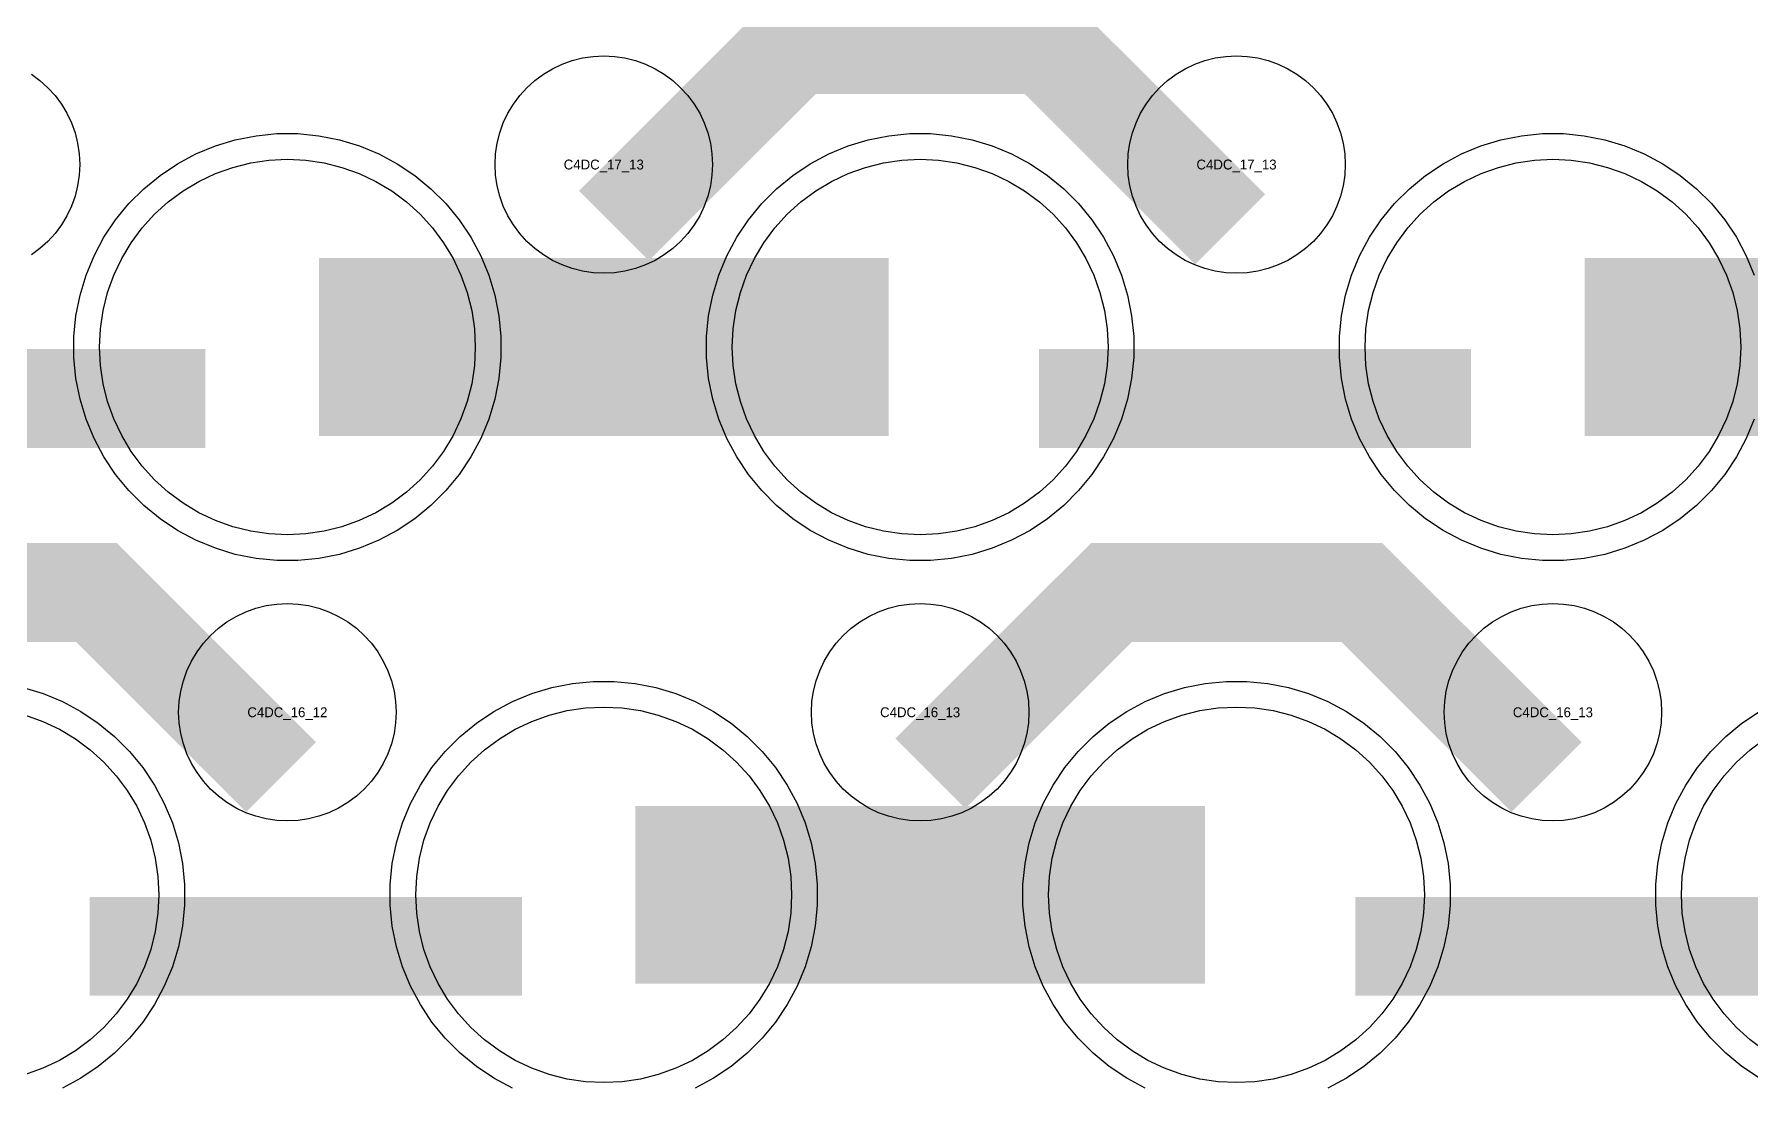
# Model space of a CAD drawing. Extents: x -11880 to 11880, y -14992 to 14992.
# Drawn here: x -7984 to -7550, y -12671.1 to -12404.8 of the extents above; entities that cross this region are included whole.
import ezdxf
from ezdxf.enums import TextEntityAlignment as Align

# ---------------------------------------------------------------- set-up
doc = ezdxf.new("R2010")
doc.units = 0
doc.header["$MEASUREMENT"] = 0
for name, color, linetype in [('GDS_775_DT_237', 138, 'CONTINUOUS'), ('RDL1_FS', 34, 'CONTINUOUS'), ('RDL_BS', 160, 'CONTINUOUS')]:
    doc.layers.add(name, color=color, linetype=linetype)

msp = doc.modelspace()

# ---------------------------------------------------------------- linework, layer by layer
at = {"layer": 'RDL1_FS'}
for points in [[(-7920, -12531.484), (-7924.657, -12531.255), (-7929.268, -12530.571), (-7933.791, -12529.439), (-7938.181, -12527.867), (-7942.395, -12525.875), (-7946.395, -12523.477), (-7950.14, -12520.699), (-7953.594, -12517.569), (-7956.724, -12514.115), (-7959.502, -12510.37), (-7961.9, -12506.37), (-7963.892, -12502.156), (-7965.464, -12497.766), (-7966.596, -12493.243), (-7967.28, -12488.632), (-7967.509, -12483.975), (-7967.28, -12479.318), (-7966.596, -12474.707), (-7965.464, -12470.184), (-7963.892, -12465.794), (-7961.9, -12461.58), (-7959.502, -12457.58), (-7956.724, -12453.835), (-7953.594, -12450.381), (-7950.14, -12447.251), (-7946.395, -12444.473), (-7942.395, -12442.075), (-7938.181, -12440.083), (-7933.791, -12438.511), (-7929.268, -12437.379), (-7924.657, -12436.695), (-7920, -12436.466), (-7915.343, -12436.695), (-7910.732, -12437.379), (-7906.209, -12438.511), (-7901.819, -12440.083), (-7897.605, -12442.075), (-7893.605, -12444.473), (-7889.86, -12447.251), (-7886.406, -12450.381), (-7883.276, -12453.835), (-7880.498, -12457.58), (-7878.1, -12461.58), (-7876.108, -12465.794), (-7874.536, -12470.184), (-7873.404, -12474.707), (-7872.72, -12479.318), (-7872.491, -12483.975), (-7872.72, -12488.632), (-7873.404, -12493.243), (-7874.536, -12497.766), (-7876.108, -12502.156), (-7878.1, -12506.37), (-7880.498, -12510.37), (-7883.276, -12514.115), (-7886.406, -12517.569), (-7889.86, -12520.699), (-7893.605, -12523.477), (-7897.605, -12525.875), (-7901.819, -12527.867), (-7906.209, -12529.439), (-7910.732, -12530.571), (-7915.343, -12531.255)], [(-7760, -12531.484), (-7764.657, -12531.255), (-7769.268, -12530.571), (-7773.791, -12529.439), (-7778.181, -12527.867), (-7782.395, -12525.875), (-7786.395, -12523.477), (-7790.14, -12520.699), (-7793.594, -12517.569), (-7796.724, -12514.115), (-7799.502, -12510.37), (-7801.9, -12506.37), (-7803.892, -12502.156), (-7805.464, -12497.766), (-7806.596, -12493.243), (-7807.28, -12488.632), (-7807.509, -12483.975), (-7807.28, -12479.318), (-7806.596, -12474.707), (-7805.464, -12470.184), (-7803.892, -12465.794), (-7801.9, -12461.58), (-7799.502, -12457.58), (-7796.724, -12453.835), (-7793.594, -12450.381), (-7790.14, -12447.251), (-7786.395, -12444.473), (-7782.395, -12442.075), (-7778.181, -12440.083), (-7773.791, -12438.511), (-7769.268, -12437.379), (-7764.657, -12436.695), (-7760, -12436.466), (-7755.343, -12436.695), (-7750.732, -12437.379), (-7746.209, -12438.511), (-7741.819, -12440.083), (-7737.605, -12442.075), (-7733.605, -12444.473), (-7729.86, -12447.251), (-7726.406, -12450.381), (-7723.276, -12453.835), (-7720.498, -12457.58), (-7718.1, -12461.58), (-7716.108, -12465.794), (-7714.536, -12470.184), (-7713.404, -12474.707), (-7712.72, -12479.318), (-7712.491, -12483.975), (-7712.72, -12488.632), (-7713.404, -12493.243), (-7714.536, -12497.766), (-7716.108, -12502.156), (-7718.1, -12506.37), (-7720.498, -12510.37), (-7723.276, -12514.115), (-7726.406, -12517.569), (-7729.86, -12520.699), (-7733.605, -12523.477), (-7737.605, -12525.875), (-7741.819, -12527.867), (-7746.209, -12529.439), (-7750.732, -12530.571), (-7755.343, -12531.255)], [(-7600, -12531.484), (-7604.657, -12531.255), (-7609.268, -12530.571), (-7613.791, -12529.439), (-7618.181, -12527.867), (-7622.395, -12525.875), (-7626.395, -12523.477), (-7630.14, -12520.699), (-7633.594, -12517.569), (-7636.724, -12514.115), (-7639.502, -12510.37), (-7641.9, -12506.37), (-7643.892, -12502.156), (-7645.464, -12497.766), (-7646.596, -12493.243), (-7647.28, -12488.632), (-7647.509, -12483.975), (-7647.28, -12479.318), (-7646.596, -12474.707), (-7645.464, -12470.184), (-7643.892, -12465.794), (-7641.9, -12461.58), (-7639.502, -12457.58), (-7636.724, -12453.835), (-7633.594, -12450.381), (-7630.14, -12447.251), (-7626.395, -12444.473), (-7622.395, -12442.075), (-7618.181, -12440.083), (-7613.791, -12438.511), (-7609.268, -12437.379), (-7604.657, -12436.695), (-7600, -12436.466), (-7595.343, -12436.695), (-7590.732, -12437.379), (-7586.209, -12438.511), (-7581.819, -12440.083), (-7577.605, -12442.075), (-7573.605, -12444.473), (-7569.86, -12447.251), (-7566.406, -12450.381), (-7563.276, -12453.835), (-7560.498, -12457.58), (-7558.1, -12461.58), (-7556.108, -12465.794), (-7554.536, -12470.184), (-7553.404, -12474.707), (-7552.72, -12479.318), (-7552.491, -12483.975), (-7552.72, -12488.632), (-7553.404, -12493.243), (-7554.536, -12497.766), (-7556.108, -12502.156), (-7558.1, -12506.37), (-7560.498, -12510.37), (-7563.276, -12514.115), (-7566.406, -12517.569), (-7569.86, -12520.699), (-7573.605, -12523.477), (-7577.605, -12525.875), (-7581.819, -12527.867), (-7586.209, -12529.439), (-7590.732, -12530.571), (-7595.343, -12531.255)]]:
    msp.add_lwpolyline(points, close=True, dxfattribs=at)
for points in [[(-7911.998, -12483.975, 45, 45, 0), (-7839.998, -12483.975, 45, 45, 0)], [(-7839.998, -12483.975, 45, 45, 0), (-7767.998, -12483.975, 45, 45, 0)], [(-7591.998, -12483.975, 45, 45, 0), (-7519.998, -12483.975, 45, 45, 0)]]:
    msp.add_lwpolyline(points, format="xyseb", dxfattribs=at)
at = {"layer": 'RDL1_FS', "color": 240, "true_color": 0xed1f24}
for points in [[(-7986.209, -12577.076), (-7981.819, -12578.648), (-7977.605, -12580.64), (-7973.605, -12583.038), (-7969.86, -12585.816), (-7966.406, -12588.946), (-7963.276, -12592.4), (-7960.498, -12596.145), (-7958.1, -12600.145), (-7956.108, -12604.359), (-7954.536, -12608.749), (-7953.404, -12613.272), (-7952.72, -12617.883), (-7952.491, -12622.54), (-7952.72, -12627.197), (-7953.404, -12631.808), (-7954.536, -12636.331), (-7956.108, -12640.721), (-7958.1, -12644.935), (-7960.498, -12648.935), (-7963.276, -12652.68), (-7966.406, -12656.134), (-7969.86, -12659.264), (-7973.605, -12662.042), (-7977.605, -12664.44), (-7981.819, -12666.432), (-7986.209, -12668.004)], [(-7546.395, -12662.042), (-7550.14, -12659.264), (-7553.594, -12656.134), (-7556.724, -12652.68), (-7559.502, -12648.935), (-7561.9, -12644.935), (-7563.892, -12640.721), (-7565.464, -12636.331), (-7566.596, -12631.808), (-7567.28, -12627.197), (-7567.509, -12622.54), (-7567.28, -12617.883), (-7566.596, -12613.272), (-7565.464, -12608.749), (-7563.892, -12604.359), (-7561.9, -12600.145), (-7559.502, -12596.145), (-7556.724, -12592.4), (-7553.594, -12588.946), (-7550.14, -12585.816), (-7546.395, -12583.038)]]:
    msp.add_lwpolyline(points, dxfattribs=at)
for points in [[(-7840, -12670.049), (-7844.657, -12669.82), (-7849.268, -12669.136), (-7853.791, -12668.004), (-7858.181, -12666.432), (-7862.395, -12664.44), (-7866.395, -12662.042), (-7870.14, -12659.264), (-7873.594, -12656.134), (-7876.724, -12652.68), (-7879.502, -12648.935), (-7881.9, -12644.935), (-7883.892, -12640.721), (-7885.464, -12636.331), (-7886.596, -12631.808), (-7887.28, -12627.197), (-7887.509, -12622.54), (-7887.28, -12617.883), (-7886.596, -12613.272), (-7885.464, -12608.749), (-7883.892, -12604.359), (-7881.9, -12600.145), (-7879.502, -12596.145), (-7876.724, -12592.4), (-7873.594, -12588.946), (-7870.14, -12585.816), (-7866.395, -12583.038), (-7862.395, -12580.64), (-7858.181, -12578.648), (-7853.791, -12577.076), (-7849.268, -12575.944), (-7844.657, -12575.26), (-7840, -12575.031), (-7835.343, -12575.26), (-7830.732, -12575.944), (-7826.209, -12577.076), (-7821.819, -12578.648), (-7817.605, -12580.64), (-7813.605, -12583.038), (-7809.86, -12585.816), (-7806.406, -12588.946), (-7803.276, -12592.4), (-7800.498, -12596.145), (-7798.1, -12600.145), (-7796.108, -12604.359), (-7794.536, -12608.749), (-7793.404, -12613.272), (-7792.72, -12617.883), (-7792.491, -12622.54), (-7792.72, -12627.197), (-7793.404, -12631.808), (-7794.536, -12636.331), (-7796.108, -12640.721), (-7798.1, -12644.935), (-7800.498, -12648.935), (-7803.276, -12652.68), (-7806.406, -12656.134), (-7809.86, -12659.264), (-7813.605, -12662.042), (-7817.605, -12664.44), (-7821.819, -12666.432), (-7826.209, -12668.004), (-7830.732, -12669.136), (-7835.343, -12669.82)], [(-7680, -12670.049), (-7684.657, -12669.82), (-7689.268, -12669.136), (-7693.791, -12668.004), (-7698.181, -12666.432), (-7702.395, -12664.44), (-7706.395, -12662.042), (-7710.14, -12659.264), (-7713.594, -12656.134), (-7716.724, -12652.68), (-7719.502, -12648.935), (-7721.9, -12644.935), (-7723.892, -12640.721), (-7725.464, -12636.331), (-7726.596, -12631.808), (-7727.28, -12627.197), (-7727.509, -12622.54), (-7727.28, -12617.883), (-7726.596, -12613.272), (-7725.464, -12608.749), (-7723.892, -12604.359), (-7721.9, -12600.145), (-7719.502, -12596.145), (-7716.724, -12592.4), (-7713.594, -12588.946), (-7710.14, -12585.816), (-7706.395, -12583.038), (-7702.395, -12580.64), (-7698.181, -12578.648), (-7693.791, -12577.076), (-7689.268, -12575.944), (-7684.657, -12575.26), (-7680, -12575.031), (-7675.343, -12575.26), (-7670.732, -12575.944), (-7666.209, -12577.076), (-7661.819, -12578.648), (-7657.605, -12580.64), (-7653.605, -12583.038), (-7649.86, -12585.816), (-7646.406, -12588.946), (-7643.276, -12592.4), (-7640.498, -12596.145), (-7638.1, -12600.145), (-7636.108, -12604.359), (-7634.536, -12608.749), (-7633.404, -12613.272), (-7632.72, -12617.883), (-7632.491, -12622.54), (-7632.72, -12627.197), (-7633.404, -12631.808), (-7634.536, -12636.331), (-7636.108, -12640.721), (-7638.1, -12644.935), (-7640.498, -12648.935), (-7643.276, -12652.68), (-7646.406, -12656.134), (-7649.86, -12659.264), (-7653.605, -12662.042), (-7657.605, -12664.44), (-7661.819, -12666.432), (-7666.209, -12668.004), (-7670.732, -12669.136), (-7675.343, -12669.82)]]:
    msp.add_lwpolyline(points, close=True, dxfattribs=at)
for points in [[(-7831.998, -12622.54, 45, 45, 0), (-7759.998, -12622.54, 45, 45, 0)], [(-7759.998, -12622.54, 45, 45, 0), (-7687.998, -12622.54, 45, 45, 0)]]:
    msp.add_lwpolyline(points, format="xyseb", dxfattribs=at)
at = {"layer": 'RDL_BS'}
for points in [[(-7837.438, -12453.289, 25, 25, 0), (-7791.623, -12407.474, 25, 25, 0), (-7758.07, -12407.474, 25, 25, 0)], [(-7681.599, -12454.188, 25, 25, 0), (-7728.313, -12407.474, 25, 25, 0), (-7758.071, -12407.474, 25, 25, 0)], [(-8049.984, -12496.988, 25, 25, 0), (-7940.719, -12496.988, 25, 25, 0)], [(-7729.984, -12496.988, 25, 25, 0), (-7620.719, -12496.988, 25, 25, 0)], [(-7921.599, -12592.753, 25, 25, 0), (-7968.313, -12546.039, 25, 25, 0), (-7998.071, -12546.039, 25, 25, 0)], [(-7757.438, -12591.854, 25, 25, 0), (-7711.623, -12546.039, 25, 25, 0), (-7678.07, -12546.039, 25, 25, 0)], [(-7601.599, -12592.753, 25, 25, 0), (-7648.313, -12546.039, 25, 25, 0), (-7678.071, -12546.039, 25, 25, 0)]]:
    msp.add_lwpolyline(points, format="xyseb", dxfattribs=at)
for points in [[(-7840, -12465.281), (-7842.693, -12465.149), (-7845.365, -12464.753), (-7847.984, -12464.096), (-7850.519, -12463.189), (-7852.956, -12462.037), (-7855.28, -12460.644), (-7857.443, -12459.041), (-7859.442, -12457.229), (-7861.254, -12455.23), (-7862.857, -12453.067), (-7864.25, -12450.743), (-7865.402, -12448.306), (-7866.309, -12445.771), (-7866.966, -12443.152), (-7867.362, -12440.48), (-7867.494, -12437.787), (-7867.362, -12435.094), (-7866.966, -12432.422), (-7866.309, -12429.803), (-7865.402, -12427.268), (-7864.25, -12424.831), (-7862.857, -12422.507), (-7861.254, -12420.344), (-7859.442, -12418.345), (-7857.443, -12416.533), (-7855.28, -12414.93), (-7852.956, -12413.537), (-7850.519, -12412.385), (-7847.984, -12411.478), (-7845.365, -12410.821), (-7842.693, -12410.425), (-7840, -12410.293), (-7837.307, -12410.425), (-7834.635, -12410.821), (-7832.016, -12411.478), (-7829.481, -12412.385), (-7827.044, -12413.537), (-7824.72, -12414.93), (-7822.557, -12416.533), (-7820.558, -12418.345), (-7818.746, -12420.344), (-7817.143, -12422.507), (-7815.75, -12424.831), (-7814.598, -12427.268), (-7813.691, -12429.803), (-7813.034, -12432.422), (-7812.638, -12435.094), (-7812.506, -12437.787), (-7812.638, -12440.48), (-7813.034, -12443.152), (-7813.691, -12445.771), (-7814.598, -12448.306), (-7815.75, -12450.743), (-7817.143, -12453.067), (-7818.746, -12455.23), (-7820.558, -12457.229), (-7822.557, -12459.041), (-7824.72, -12460.644), (-7827.044, -12462.037), (-7829.481, -12463.189), (-7832.016, -12464.096), (-7834.635, -12464.753), (-7837.307, -12465.149)], [(-7680, -12465.281), (-7682.693, -12465.149), (-7685.365, -12464.753), (-7687.984, -12464.096), (-7690.519, -12463.189), (-7692.956, -12462.037), (-7695.28, -12460.644), (-7697.443, -12459.041), (-7699.442, -12457.229), (-7701.254, -12455.23), (-7702.857, -12453.067), (-7704.25, -12450.743), (-7705.402, -12448.306), (-7706.309, -12445.771), (-7706.966, -12443.152), (-7707.362, -12440.48), (-7707.494, -12437.787), (-7707.362, -12435.094), (-7706.966, -12432.422), (-7706.309, -12429.803), (-7705.402, -12427.268), (-7704.25, -12424.831), (-7702.857, -12422.507), (-7701.254, -12420.344), (-7699.442, -12418.345), (-7697.443, -12416.533), (-7695.28, -12414.93), (-7692.956, -12413.537), (-7690.519, -12412.385), (-7687.984, -12411.478), (-7685.365, -12410.821), (-7682.693, -12410.425), (-7680, -12410.293), (-7677.307, -12410.425), (-7674.635, -12410.821), (-7672.016, -12411.478), (-7669.481, -12412.385), (-7667.044, -12413.537), (-7664.72, -12414.93), (-7662.557, -12416.533), (-7660.558, -12418.345), (-7658.746, -12420.344), (-7657.143, -12422.507), (-7655.75, -12424.831), (-7654.598, -12427.268), (-7653.691, -12429.803), (-7653.034, -12432.422), (-7652.638, -12435.094), (-7652.506, -12437.787), (-7652.638, -12440.48), (-7653.034, -12443.152), (-7653.691, -12445.771), (-7654.598, -12448.306), (-7655.75, -12450.743), (-7657.143, -12453.067), (-7658.746, -12455.23), (-7660.558, -12457.229), (-7662.557, -12459.041), (-7664.72, -12460.644), (-7667.044, -12462.037), (-7669.481, -12463.189), (-7672.016, -12464.096), (-7674.635, -12464.753), (-7677.307, -12465.149)], [(-7922.644, -12537.975), (-7927.938, -12537.458), (-7933.165, -12536.412), (-7938.205, -12534.881), (-7943.115, -12532.85), (-7947.777, -12530.358), (-7952.191, -12527.411), (-7956.292, -12524.049), (-7960.074, -12520.267), (-7963.436, -12516.166), (-7966.383, -12511.752), (-7968.875, -12507.09), (-7970.906, -12502.18), (-7972.437, -12497.14), (-7973.483, -12491.913), (-7974, -12486.619), (-7974, -12481.331), (-7973.483, -12476.037), (-7972.437, -12470.81), (-7970.906, -12465.77), (-7968.875, -12460.86), (-7966.383, -12456.198), (-7963.436, -12451.784), (-7960.074, -12447.683), (-7956.292, -12443.901), (-7952.191, -12440.539), (-7947.777, -12437.592), (-7943.115, -12435.1), (-7938.205, -12433.069), (-7933.165, -12431.538), (-7927.938, -12430.492), (-7922.644, -12429.975), (-7917.356, -12429.975), (-7912.062, -12430.492), (-7906.835, -12431.538), (-7901.795, -12433.069), (-7896.885, -12435.1), (-7892.223, -12437.592), (-7887.809, -12440.539), (-7883.708, -12443.901), (-7879.926, -12447.683), (-7876.564, -12451.784), (-7873.617, -12456.198), (-7871.125, -12460.86), (-7869.094, -12465.77), (-7867.563, -12470.81), (-7866.517, -12476.037), (-7866, -12481.331), (-7866, -12486.619), (-7866.517, -12491.913), (-7867.563, -12497.14), (-7869.094, -12502.18), (-7871.125, -12507.09), (-7873.617, -12511.752), (-7876.564, -12516.166), (-7879.926, -12520.267), (-7883.708, -12524.049), (-7887.809, -12527.411), (-7892.223, -12530.358), (-7896.885, -12532.85), (-7901.795, -12534.881), (-7906.835, -12536.412), (-7912.062, -12537.458), (-7917.356, -12537.975)], [(-7762.644, -12537.975), (-7767.938, -12537.458), (-7773.165, -12536.412), (-7778.205, -12534.881), (-7783.115, -12532.85), (-7787.777, -12530.358), (-7792.191, -12527.411), (-7796.292, -12524.049), (-7800.074, -12520.267), (-7803.436, -12516.166), (-7806.383, -12511.752), (-7808.875, -12507.09), (-7810.906, -12502.18), (-7812.437, -12497.14), (-7813.483, -12491.913), (-7814, -12486.619), (-7814, -12481.331), (-7813.483, -12476.037), (-7812.437, -12470.81), (-7810.906, -12465.77), (-7808.875, -12460.86), (-7806.383, -12456.198), (-7803.436, -12451.784), (-7800.074, -12447.683), (-7796.292, -12443.901), (-7792.191, -12440.539), (-7787.777, -12437.592), (-7783.115, -12435.1), (-7778.205, -12433.069), (-7773.165, -12431.538), (-7767.938, -12430.492), (-7762.644, -12429.975), (-7757.356, -12429.975), (-7752.062, -12430.492), (-7746.835, -12431.538), (-7741.795, -12433.069), (-7736.885, -12435.1), (-7732.223, -12437.592), (-7727.809, -12440.539), (-7723.708, -12443.901), (-7719.926, -12447.683), (-7716.564, -12451.784), (-7713.617, -12456.198), (-7711.125, -12460.86), (-7709.094, -12465.77), (-7707.563, -12470.81), (-7706.517, -12476.037), (-7706, -12481.331), (-7706, -12486.619), (-7706.517, -12491.913), (-7707.563, -12497.14), (-7709.094, -12502.18), (-7711.125, -12507.09), (-7713.617, -12511.752), (-7716.564, -12516.166), (-7719.926, -12520.267), (-7723.708, -12524.049), (-7727.809, -12527.411), (-7732.223, -12530.358), (-7736.885, -12532.85), (-7741.795, -12534.881), (-7746.835, -12536.412), (-7752.062, -12537.458), (-7757.356, -12537.975)], [(-7920, -12603.846), (-7922.693, -12603.714), (-7925.365, -12603.318), (-7927.984, -12602.661), (-7930.519, -12601.754), (-7932.956, -12600.602), (-7935.28, -12599.209), (-7937.443, -12597.606), (-7939.442, -12595.794), (-7941.254, -12593.795), (-7942.857, -12591.632), (-7944.25, -12589.308), (-7945.402, -12586.871), (-7946.309, -12584.336), (-7946.966, -12581.717), (-7947.362, -12579.045), (-7947.494, -12576.352), (-7947.362, -12573.659), (-7946.966, -12570.987), (-7946.309, -12568.368), (-7945.402, -12565.833), (-7944.25, -12563.396), (-7942.857, -12561.072), (-7941.254, -12558.909), (-7939.442, -12556.91), (-7937.443, -12555.098), (-7935.28, -12553.495), (-7932.956, -12552.102), (-7930.519, -12550.95), (-7927.984, -12550.043), (-7925.365, -12549.386), (-7922.693, -12548.99), (-7920, -12548.858), (-7917.307, -12548.99), (-7914.635, -12549.386), (-7912.016, -12550.043), (-7909.481, -12550.95), (-7907.044, -12552.102), (-7904.72, -12553.495), (-7902.557, -12555.098), (-7900.558, -12556.91), (-7898.746, -12558.909), (-7897.143, -12561.072), (-7895.75, -12563.396), (-7894.598, -12565.833), (-7893.691, -12568.368), (-7893.034, -12570.987), (-7892.638, -12573.659), (-7892.506, -12576.352), (-7892.638, -12579.045), (-7893.034, -12581.717), (-7893.691, -12584.336), (-7894.598, -12586.871), (-7895.75, -12589.308), (-7897.143, -12591.632), (-7898.746, -12593.795), (-7900.558, -12595.794), (-7902.557, -12597.606), (-7904.72, -12599.209), (-7907.044, -12600.602), (-7909.481, -12601.754), (-7912.016, -12602.661), (-7914.635, -12603.318), (-7917.307, -12603.714)], [(-7760, -12603.846), (-7762.693, -12603.714), (-7765.365, -12603.318), (-7767.984, -12602.661), (-7770.519, -12601.754), (-7772.956, -12600.602), (-7775.28, -12599.209), (-7777.443, -12597.606), (-7779.442, -12595.794), (-7781.254, -12593.795), (-7782.857, -12591.632), (-7784.25, -12589.308), (-7785.402, -12586.871), (-7786.309, -12584.336), (-7786.966, -12581.717), (-7787.362, -12579.045), (-7787.494, -12576.352), (-7787.362, -12573.659), (-7786.966, -12570.987), (-7786.309, -12568.368), (-7785.402, -12565.833), (-7784.25, -12563.396), (-7782.857, -12561.072), (-7781.254, -12558.909), (-7779.442, -12556.91), (-7777.443, -12555.098), (-7775.28, -12553.495), (-7772.956, -12552.102), (-7770.519, -12550.95), (-7767.984, -12550.043), (-7765.365, -12549.386), (-7762.693, -12548.99), (-7760, -12548.858), (-7757.307, -12548.99), (-7754.635, -12549.386), (-7752.016, -12550.043), (-7749.481, -12550.95), (-7747.044, -12552.102), (-7744.72, -12553.495), (-7742.557, -12555.098), (-7740.558, -12556.91), (-7738.746, -12558.909), (-7737.143, -12561.072), (-7735.75, -12563.396), (-7734.598, -12565.833), (-7733.691, -12568.368), (-7733.034, -12570.987), (-7732.638, -12573.659), (-7732.506, -12576.352), (-7732.638, -12579.045), (-7733.034, -12581.717), (-7733.691, -12584.336), (-7734.598, -12586.871), (-7735.75, -12589.308), (-7737.143, -12591.632), (-7738.746, -12593.795), (-7740.558, -12595.794), (-7742.557, -12597.606), (-7744.72, -12599.209), (-7747.044, -12600.602), (-7749.481, -12601.754), (-7752.016, -12602.661), (-7754.635, -12603.318), (-7757.307, -12603.714)], [(-7600, -12603.846), (-7602.693, -12603.714), (-7605.365, -12603.318), (-7607.984, -12602.661), (-7610.519, -12601.754), (-7612.956, -12600.602), (-7615.28, -12599.209), (-7617.443, -12597.606), (-7619.442, -12595.794), (-7621.254, -12593.795), (-7622.857, -12591.632), (-7624.25, -12589.308), (-7625.402, -12586.871), (-7626.309, -12584.336), (-7626.966, -12581.717), (-7627.362, -12579.045), (-7627.494, -12576.352), (-7627.362, -12573.659), (-7626.966, -12570.987), (-7626.309, -12568.368), (-7625.402, -12565.833), (-7624.25, -12563.396), (-7622.857, -12561.072), (-7621.254, -12558.909), (-7619.442, -12556.91), (-7617.443, -12555.098), (-7615.28, -12553.495), (-7612.956, -12552.102), (-7610.519, -12550.95), (-7607.984, -12550.043), (-7605.365, -12549.386), (-7602.693, -12548.99), (-7600, -12548.858), (-7597.307, -12548.99), (-7594.635, -12549.386), (-7592.016, -12550.043), (-7589.481, -12550.95), (-7587.044, -12552.102), (-7584.72, -12553.495), (-7582.557, -12555.098), (-7580.558, -12556.91), (-7578.746, -12558.909), (-7577.143, -12561.072), (-7575.75, -12563.396), (-7574.598, -12565.833), (-7573.691, -12568.368), (-7573.034, -12570.987), (-7572.638, -12573.659), (-7572.506, -12576.352), (-7572.638, -12579.045), (-7573.034, -12581.717), (-7573.691, -12584.336), (-7574.598, -12586.871), (-7575.75, -12589.308), (-7577.143, -12591.632), (-7578.746, -12593.795), (-7580.558, -12595.794), (-7582.557, -12597.606), (-7584.72, -12599.209), (-7587.044, -12600.602), (-7589.481, -12601.754), (-7592.016, -12602.661), (-7594.635, -12603.318), (-7597.307, -12603.714)]]:
    msp.add_lwpolyline(points, close=True, dxfattribs=at)
for points in [[(-7984.72, -12414.93), (-7982.557, -12416.533), (-7980.558, -12418.345), (-7978.746, -12420.344), (-7977.143, -12422.507), (-7975.75, -12424.831), (-7974.598, -12427.268), (-7973.691, -12429.803), (-7973.034, -12432.422), (-7972.638, -12435.094), (-7972.506, -12437.787), (-7972.638, -12440.48), (-7973.034, -12443.152), (-7973.691, -12445.771), (-7974.598, -12448.306), (-7975.75, -12450.743), (-7977.143, -12453.067), (-7978.746, -12455.23), (-7980.558, -12457.229), (-7982.557, -12459.041), (-7984.72, -12460.644)], [(-7549.094, -12502.18), (-7551.125, -12507.09), (-7553.617, -12511.752), (-7556.564, -12516.166), (-7559.926, -12520.267), (-7563.708, -12524.049), (-7567.809, -12527.411), (-7572.223, -12530.358), (-7576.885, -12532.85), (-7581.795, -12534.881), (-7586.835, -12536.412), (-7592.062, -12537.458), (-7597.356, -12537.975), (-7602.644, -12537.975), (-7607.938, -12537.458), (-7613.165, -12536.412), (-7618.205, -12534.881), (-7623.115, -12532.85), (-7627.777, -12530.358), (-7632.191, -12527.411), (-7636.292, -12524.049), (-7640.074, -12520.267), (-7643.436, -12516.166), (-7646.383, -12511.752), (-7648.875, -12507.09), (-7650.906, -12502.18), (-7652.437, -12497.14), (-7653.483, -12491.913), (-7654, -12486.619), (-7654, -12481.331), (-7653.483, -12476.037), (-7652.437, -12470.81), (-7650.906, -12465.77), (-7648.875, -12460.86), (-7646.383, -12456.198), (-7643.436, -12451.784), (-7640.074, -12447.683), (-7636.292, -12443.901), (-7632.191, -12440.539), (-7627.777, -12437.592), (-7623.115, -12435.1), (-7618.205, -12433.069), (-7613.165, -12431.538), (-7607.938, -12430.492), (-7602.644, -12429.975), (-7597.356, -12429.975), (-7592.062, -12430.492), (-7586.835, -12431.538), (-7581.795, -12433.069), (-7576.885, -12435.1), (-7572.223, -12437.592), (-7567.809, -12440.539), (-7563.708, -12443.901), (-7559.926, -12447.683), (-7556.564, -12451.784), (-7553.617, -12456.198), (-7551.125, -12460.86), (-7549.094, -12465.77)]]:
    msp.add_lwpolyline(points, dxfattribs=at)
at = {"layer": 'RDL_BS', "color": 240, "true_color": 0xed1f24}
for points in [[(-7863.115, -12671.415), (-7867.777, -12668.923), (-7872.191, -12665.976), (-7876.292, -12662.614), (-7880.074, -12658.832), (-7883.436, -12654.731), (-7886.383, -12650.317), (-7888.875, -12645.655), (-7890.906, -12640.745), (-7892.437, -12635.705), (-7893.483, -12630.478), (-7894, -12625.184), (-7894, -12619.896), (-7893.483, -12614.602), (-7892.437, -12609.375), (-7890.906, -12604.335), (-7888.875, -12599.425), (-7886.383, -12594.763), (-7883.436, -12590.349), (-7880.074, -12586.248), (-7876.292, -12582.466), (-7872.191, -12579.104), (-7867.777, -12576.157), (-7863.115, -12573.665), (-7858.205, -12571.634), (-7853.165, -12570.103), (-7847.938, -12569.057), (-7842.644, -12568.54), (-7837.356, -12568.54), (-7832.062, -12569.057), (-7826.835, -12570.103), (-7821.795, -12571.634), (-7816.885, -12573.665), (-7812.223, -12576.157), (-7807.809, -12579.104), (-7803.708, -12582.466), (-7799.926, -12586.248), (-7796.564, -12590.349), (-7793.617, -12594.763), (-7791.125, -12599.425), (-7789.094, -12604.335), (-7787.563, -12609.375), (-7786.517, -12614.602), (-7786, -12619.896), (-7786, -12625.184), (-7786.517, -12630.478), (-7787.563, -12635.705), (-7789.094, -12640.745), (-7791.125, -12645.655), (-7793.617, -12650.317), (-7796.564, -12654.731), (-7799.926, -12658.832), (-7803.708, -12662.614), (-7807.809, -12665.976), (-7812.223, -12668.923), (-7816.885, -12671.415)], [(-7703.115, -12671.415), (-7707.777, -12668.923), (-7712.191, -12665.976), (-7716.292, -12662.614), (-7720.074, -12658.832), (-7723.436, -12654.731), (-7726.383, -12650.317), (-7728.875, -12645.655), (-7730.906, -12640.745), (-7732.437, -12635.705), (-7733.483, -12630.478), (-7734, -12625.184), (-7734, -12619.896), (-7733.483, -12614.602), (-7732.437, -12609.375), (-7730.906, -12604.335), (-7728.875, -12599.425), (-7726.383, -12594.763), (-7723.436, -12590.349), (-7720.074, -12586.248), (-7716.292, -12582.466), (-7712.191, -12579.104), (-7707.777, -12576.157), (-7703.115, -12573.665), (-7698.205, -12571.634), (-7693.165, -12570.103), (-7687.938, -12569.057), (-7682.644, -12568.54), (-7677.356, -12568.54), (-7672.062, -12569.057), (-7666.835, -12570.103), (-7661.795, -12571.634), (-7656.885, -12573.665), (-7652.223, -12576.157), (-7647.809, -12579.104), (-7643.708, -12582.466), (-7639.926, -12586.248), (-7636.564, -12590.349), (-7633.617, -12594.763), (-7631.125, -12599.425), (-7629.094, -12604.335), (-7627.563, -12609.375), (-7626.517, -12614.602), (-7626, -12619.896), (-7626, -12625.184), (-7626.517, -12630.478), (-7627.563, -12635.705), (-7629.094, -12640.745), (-7631.125, -12645.655), (-7633.617, -12650.317), (-7636.564, -12654.731), (-7639.926, -12658.832), (-7643.708, -12662.614), (-7647.809, -12665.976), (-7652.223, -12668.923), (-7656.885, -12671.415)], [(-7986.835, -12570.103), (-7981.795, -12571.634), (-7976.885, -12573.665), (-7972.223, -12576.157), (-7967.809, -12579.104), (-7963.708, -12582.466), (-7959.926, -12586.248), (-7956.564, -12590.349), (-7953.617, -12594.763), (-7951.125, -12599.425), (-7949.094, -12604.335), (-7947.563, -12609.375), (-7946.517, -12614.602), (-7946, -12619.896), (-7946, -12625.184), (-7946.517, -12630.478), (-7947.563, -12635.705), (-7949.094, -12640.745), (-7951.125, -12645.655), (-7953.617, -12650.317), (-7956.564, -12654.731), (-7959.926, -12658.832), (-7963.708, -12662.614), (-7967.809, -12665.976), (-7972.223, -12668.923), (-7976.885, -12671.415)], [(-7547.777, -12668.923), (-7552.191, -12665.976), (-7556.292, -12662.614), (-7560.074, -12658.832), (-7563.436, -12654.731), (-7566.383, -12650.317), (-7568.875, -12645.655), (-7570.906, -12640.745), (-7572.437, -12635.705), (-7573.483, -12630.478), (-7574, -12625.184), (-7574, -12619.896), (-7573.483, -12614.602), (-7572.437, -12609.375), (-7570.906, -12604.335), (-7568.875, -12599.425), (-7566.383, -12594.763), (-7563.436, -12590.349), (-7560.074, -12586.248), (-7556.292, -12582.466), (-7552.191, -12579.104), (-7547.777, -12576.157)]]:
    msp.add_lwpolyline(points, dxfattribs=at)
for points in [[(-7969.984, -12635.553, 25, 25, 0), (-7860.719, -12635.553, 25, 25, 0)], [(-7649.984, -12635.553, 25, 25, 0), (-7540.719, -12635.553, 25, 25, 0)]]:
    msp.add_lwpolyline(points, format="xyseb", dxfattribs=at)

# ---------------------------------------------------------------- texts
at = {"layer": 'GDS_775_DT_237'}
for s, p in [('C4DC_17_13', (-7840, -12437.787)), ('C4DC_17_13', (-7840, -12437.787)), ('C4DC_17_13', (-7680, -12437.787)), ('C4DC_17_13', (-7680, -12437.787)), ('C4DC_16_12', (-7920, -12576.352)), ('C4DC_16_12', (-7920, -12576.352)), ('C4DC_16_13', (-7760, -12576.352)), ('C4DC_16_13', (-7760, -12576.352)), ('C4DC_16_13', (-7600, -12576.352)), ('C4DC_16_13', (-7600, -12576.352))]:
    msp.add_text(s, height=2.5, dxfattribs=at).set_placement(p, align=Align.MIDDLE_CENTER)

doc.saveas('drawing.dxf')
